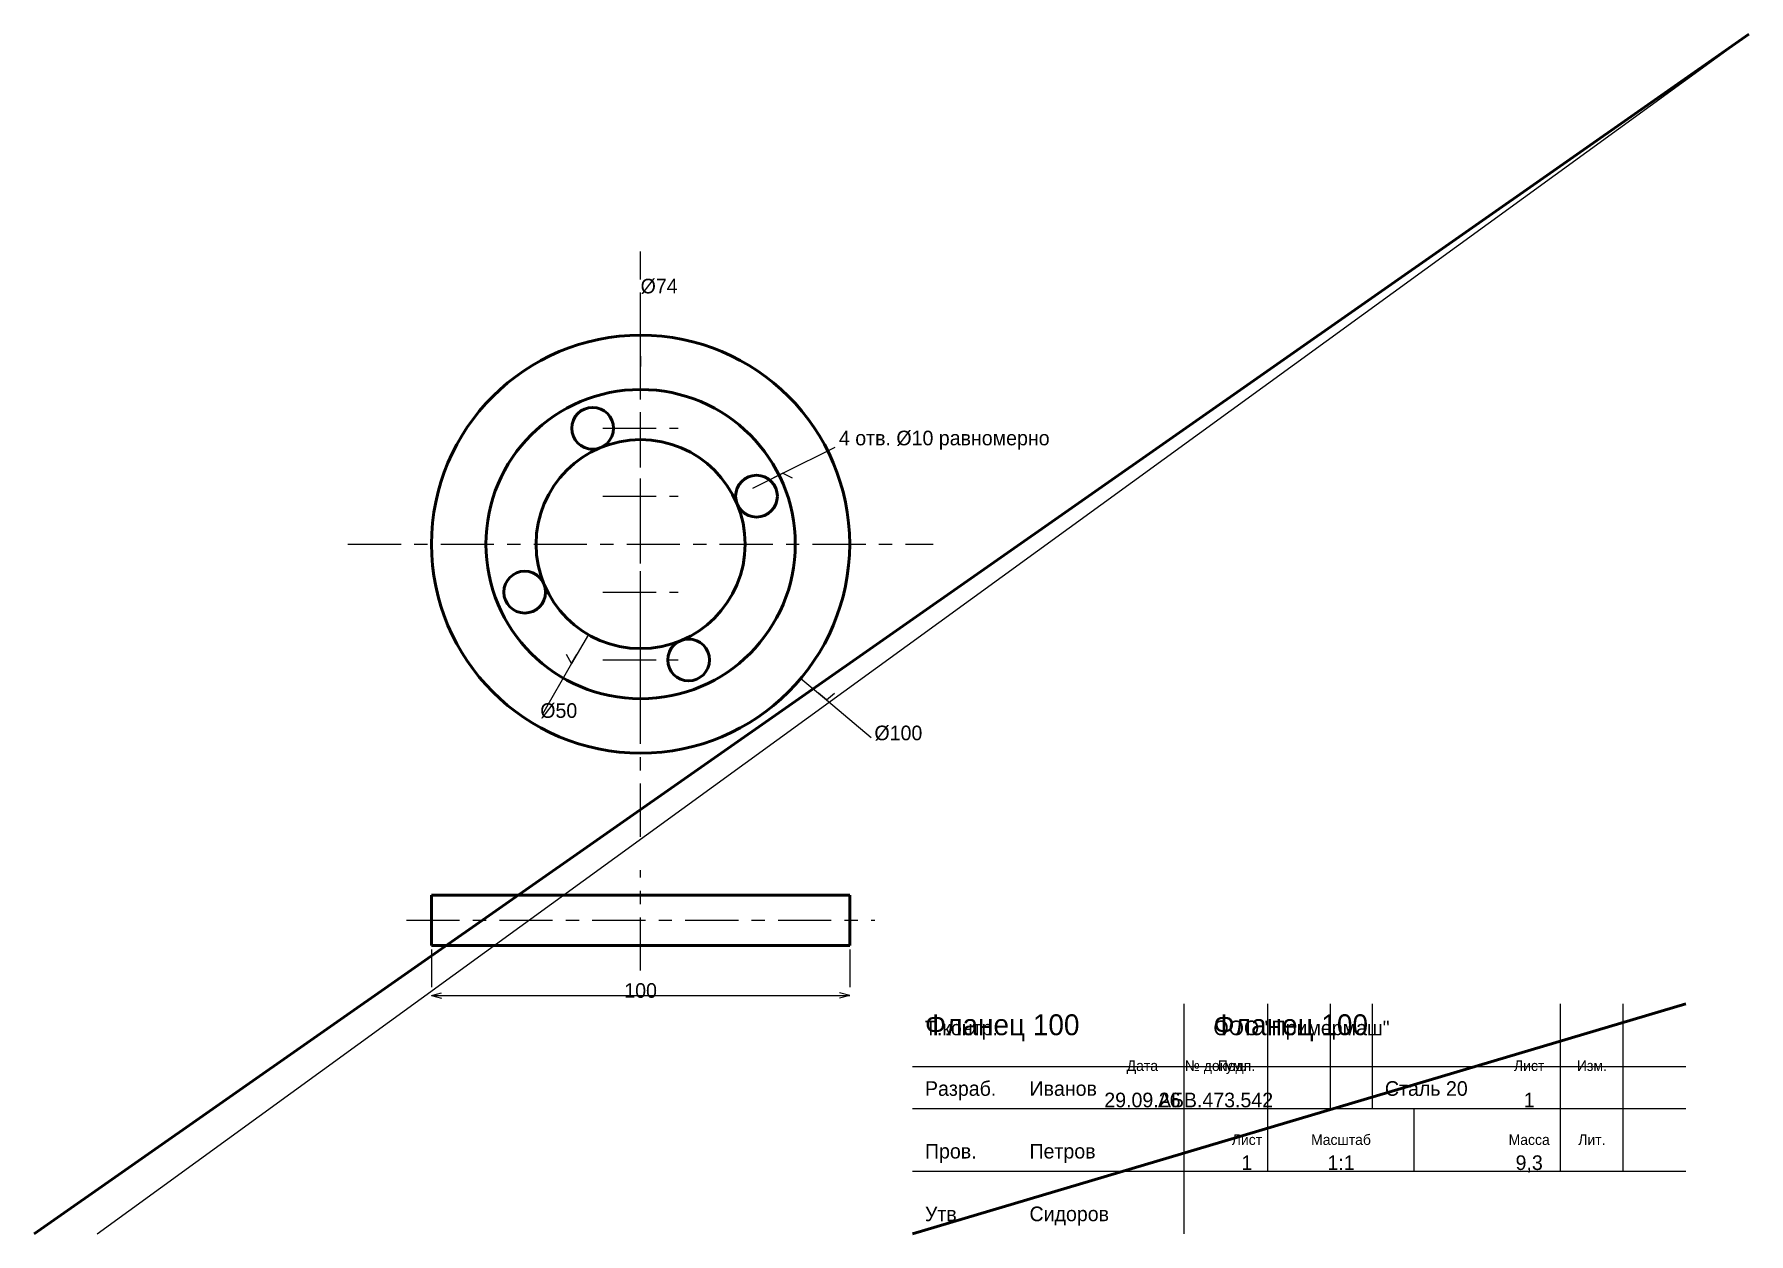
# Model space of a CAD drawing. Header units: millimetres. Extents: x 5 to 415, y 5 to 292.
import ezdxf
from ezdxf.enums import TextEntityAlignment as Align

# ---------------------------------------------------------------- set-up
doc = ezdxf.new("R2010")
doc.units = ezdxf.units.MM
doc.linetypes.add('CENTER', pattern=[22.225, 12.7, -3.175, 3.175, -3.175])
doc.linetypes.add('DASHED', pattern=[9, 6, -3])
for name, color, linetype, lineweight in [('AXIS', 7, 'CENTER', 25), ('DIMS', 7, 'CONTINUOUS', 25), ('MAIN', 7, 'CONTINUOUS', 50), ('TEXT', 7, 'CONTINUOUS', 25), ('THIN', 7, 'CONTINUOUS', 25)]:
    doc.layers.add(name, color=color, linetype=linetype, lineweight=lineweight)

msp = doc.modelspace()

# ---------------------------------------------------------------- linework, layer by layer
at = {"layer": 'AXIS', "linetype": 'CENTER', "lineweight": 25}
for p, q in [((150, 100), (150, 240)), ((150, 188.716), (150, 206.716)), ((141, 197.716), (159, 197.716)), ((150, 172.481), (150, 190.481)), ((141, 181.481), (159, 181.481)), ((80, 170), (220, 170)), ((150, 149.519), (150, 167.519)), ((141, 158.519), (159, 158.519)), ((150, 133.284), (150, 151.284)), ((141, 142.284), (159, 142.284)), ((150, 68), (150, 92)), ((94, 80), (206, 80))]:
    msp.add_line(p, q, dxfattribs=at)
at = {"layer": 'DIMS', "linetype": 'CONTINUOUS', "lineweight": 25}
for p, q in [((150, 215), (150, 229)), ((150, 207), (150, 215)), ((150, 215), (150, 212.5)), ((150, 215), (150, 212.5)), ((184.008, 186.956), (196.537, 193.202)), ((176.848, 183.386), (184.008, 186.956)), ((184.008, 186.956), (181.77, 185.84)), ((184.008, 186.956), (186.245, 185.84)), ((137.5, 148.349), (133.5, 141.421)), ((133.5, 141.421), (132.25, 143.586)), ((133.5, 141.421), (134.75, 143.586)), ((133.5, 141.421), (126.5, 129.297)), ((188.302, 137.861), (194.431, 132.718)), ((194.431, 132.718), (192.515, 134.325)), ((194.431, 132.718), (196.346, 134.325)), ((194.431, 132.718), (205.155, 123.719)), ((100, 73), (100, 64)), ((200, 73), (200, 64)), ((100, 62), (102.415, 62.647)), ((100, 62), (200, 62)), ((100, 62), (102.415, 61.353)), ((200, 62), (197.585, 62.647)), ((200, 62), (197.585, 61.353))]:
    msp.add_line(p, q, dxfattribs=at)
at = {"layer": 'MAIN', "linetype": 'CONTINUOUS', "lineweight": 50}
for p, q in [((5, 5), (415, 292)), ((100, 86), (200, 86)), ((100, 74), (100, 86)), ((200, 74), (200, 86)), ((100, 74), (200, 74)), ((215, 5), (400, 60))]:
    msp.add_line(p, q, dxfattribs=at)
for centre, radius in [((150, 170), 50), ((150, 170), 37), ((138.519, 197.716), 5), ((150, 170), 25), ((177.716, 181.481), 5), ((122.284, 158.519), 5), ((161.481, 142.284), 5)]:
    msp.add_circle(centre, radius, dxfattribs=at)
at = {"layer": 'THIN', "linetype": 'CONTINUOUS', "lineweight": 25}
for p, q in [((20, 5), (415, 292)), ((280, 5), (280, 60)), ((300, 35), (300, 60)), ((315, 35), (315, 60)), ((325, 35), (325, 60)), ((370, 35), (370, 60)), ((385, 35), (385, 60)), ((215, 45), (400, 45)), ((215, 35), (400, 35)), ((300, 20), (300, 35)), ((335, 20), (335, 35)), ((370, 20), (370, 35)), ((385, 20), (385, 35)), ((215, 20), (400, 20))]:
    msp.add_line(p, q, dxfattribs=at)
at = {"layer": 'THIN', "linetype": 'DASHED', "lineweight": 25}
for p, q in [((100, 74), (110, 74)), ((190, 74), (200, 74))]:
    msp.add_line(p, q, dxfattribs=at)

# ---------------------------------------------------------------- texts
at = {"layer": 'DIMS', "linetype": 'CONTINUOUS', "lineweight": 25}
for s, p in [('%%c74', (150, 230)), ('4 отв. %%c10 равномерно', (197.432, 193.648)), ('%%c50', (126, 128.431)), ('%%c100', (205.921, 123.077))]:
    msp.add_text(s, height=3.5, dxfattribs=at).set_placement(p)
msp.add_text('100', height=3.5, dxfattribs=at).set_placement((150, 63.2), align=Align.MIDDLE_CENTER)
at = {"layer": 'TEXT', "linetype": 'CONTINUOUS', "lineweight": 25}
for s, height, p in [('Фланец 100', 5, (218, 52.5)), ('Фланец 100', 5, (287, 52.5)), ('Т.контр.', 3.5, (218, 52.5)), ('ООО "Примермаш"', 3.5, (287, 52.5)), ('Разраб.', 3.5, (218, 38)), ('Иванов', 3.5, (243, 38)), ('Сталь 20', 3.5, (328, 38)), ('Пров.', 3.5, (218, 23)), ('Петров', 3.5, (243, 23)), ('Утв.', 3.5, (218, 8)), ('Сидоров', 3.5, (243, 8))]:
    msp.add_text(s, height=height, dxfattribs=at).set_placement(p)
for s, height, p in [('Дата', 2.5, (270, 45.2)), ('№ докум.', 2.5, (287.5, 45.2)), ('Подп.', 2.5, (292.5, 45.2)), ('Лист', 2.5, (362.5, 45.2)), ('Изм.', 2.5, (377.5, 45.2)), ('29.09.26', 3.5, (270, 37)), ('АБВ.473.542', 3.5, (287.5, 37)), ('1', 3.5, (362.5, 37)), ('Лист', 2.5, (295, 27.5)), ('Масштаб', 2.5, (317.5, 27.5)), ('Масса', 2.5, (362.5, 27.5)), ('Лит.', 2.5, (377.5, 27.5)), ('1', 3.5, (295, 22)), ('1:1', 3.5, (317.5, 22)), ('9,3', 3.5, (362.5, 22))]:
    msp.add_text(s, height=height, dxfattribs=at).set_placement(p, align=Align.MIDDLE_CENTER)

doc.saveas('drawing.dxf')
